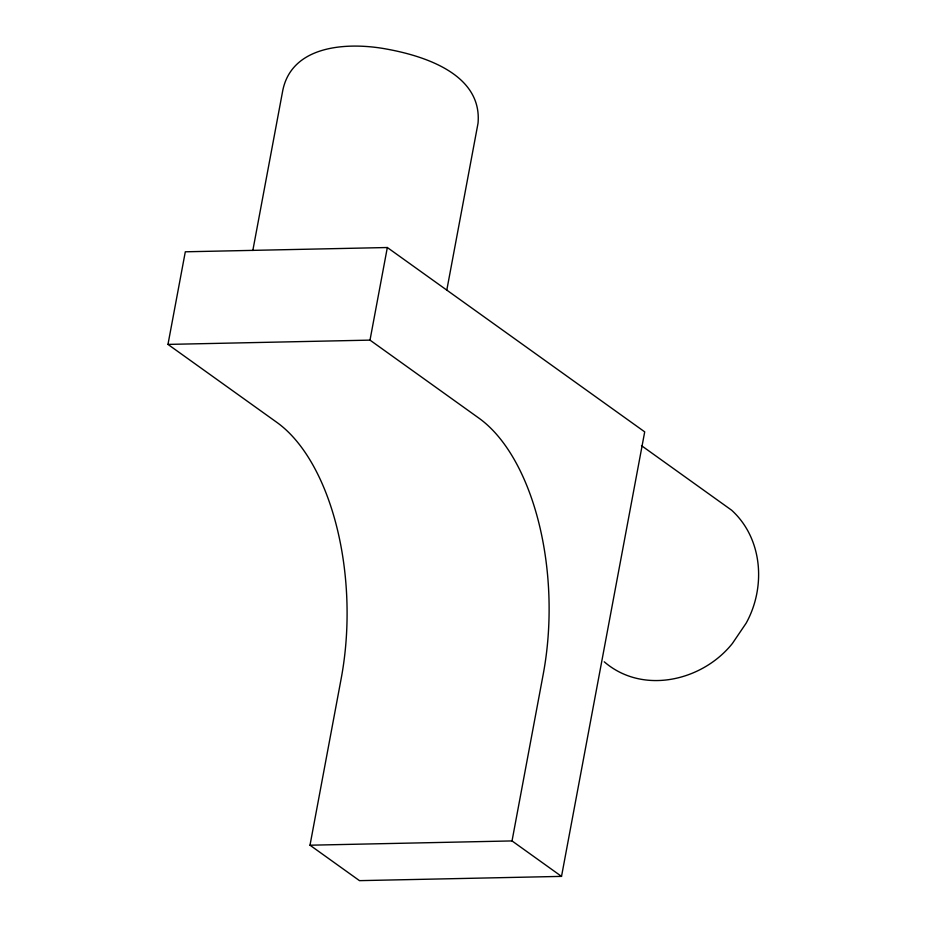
<?xml version="1.0" encoding="UTF-8"?>
<svg xmlns="http://www.w3.org/2000/svg" width="927" height="927" viewBox="0 0 927 927"><rect width="100%" height="100%" fill="white"/><g stroke="black" fill="none" stroke-linecap="round" stroke-linejoin="round"><path stroke-width="1.39" d="M167.972 344.404L185.307 251.796L387.335 247.521L644.705 431.866L561.519 876.386L359.491 880.65L310 845.204L341.194 678.506A198.355 104.821 88.8 0 0 276.872 422.388L167.972 344.404L370 340.128L478.888 418.123A198.355 104.821 88.8 0 1 543.222 674.242L512.028 840.928L561.519 876.386M252.828 250.487L282.723 90.719C291.935 44.183 349.27 42.074 386.698 49.085C424.798 56.002 482.388 74.403 478.031 123.245L446.802 290.081M370 340.128L387.335 247.521M310 845.204L512.028 840.928M604.242 661.797C642.62 695.053 702.434 681.113 732.423 643.431L746.154 623.164C765.98 587.312 762.886 538.633 731.6 510.186L641.461 445.632"/></g></svg>
